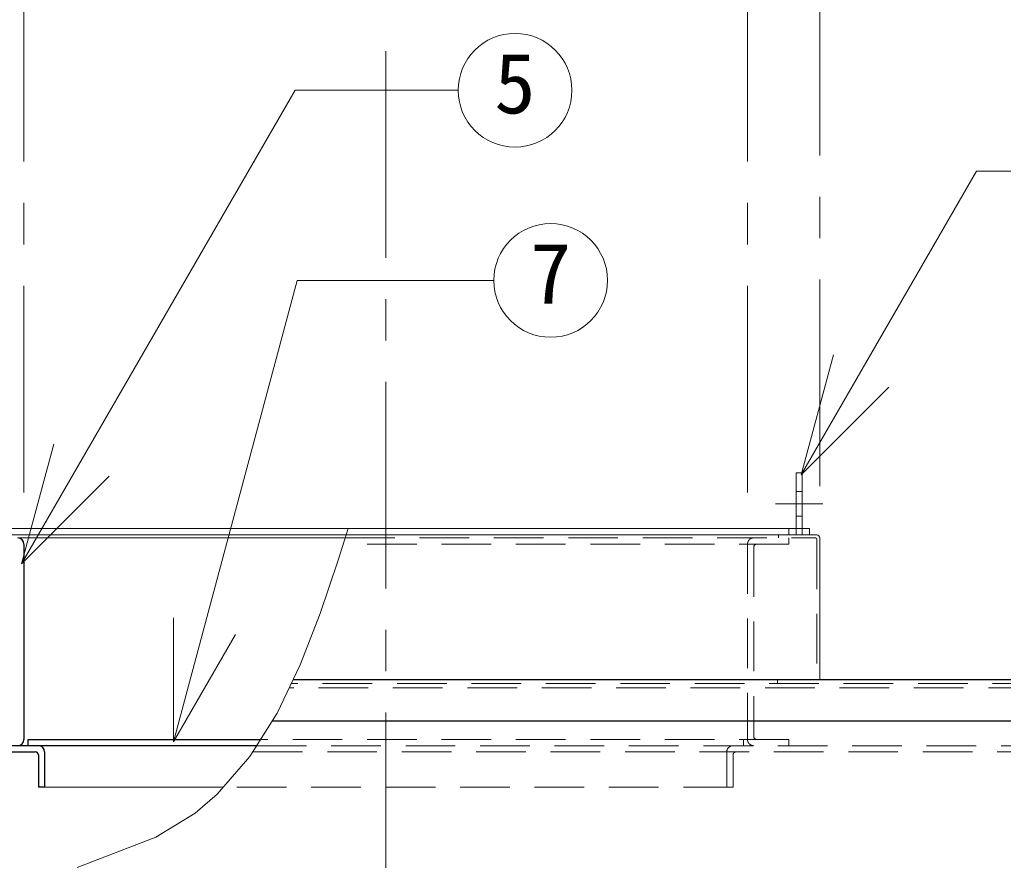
# Model space of a CAD drawing. Units: millimetres at full size, sheet at 1:20; details may follow other scales. Extents: x -4246 to 3854, y -2716 to 2904.
# Drawn here: x -3172.7 to -2696.9, y -498.1 to -91.5 of the extents above; entities that cross this region are included whole.
import ezdxf
from ezdxf.enums import TextEntityAlignment as Align

# ---------------------------------------------------------------- set-up
doc = ezdxf.new("R2010")
doc.units = ezdxf.units.MM
doc.header["$LTSCALE"] = 20
doc.linetypes.add('CHAIN1', pattern=[8, 5, -1, 1, -1])
doc.linetypes.add('DASHED1', pattern=[1.8, 1.2, -0.6])
doc.layers.add('0-0', color=4, linetype='Continuous', lineweight=9)
doc.styles.add('ＭＳ ゴシック', font='')
doc.styles.get('ＭＳ ゴシック').set_extended_font_data('MS Gothic')

msp = doc.modelspace()

# ---------------------------------------------------------------- linework, layer by layer
at = {"layer": '0-0', "linetype": 'CHAIN1'}
for p, q in [((-2785.6, -317.17), (-2785.6, 203.33)), ((-3170.6, -320.17), (-3170.6, 128.33)), ((-2820.6, -320.17), (-2820.6, 128.33)), ((-2995.6, 53.33), (-2995.6, -1780.67)), ((-2807.1, -325.67), (-2784.1, -325.67))]:
    msp.add_line(p, q, dxfattribs=at)
at = {"layer": '0-0', "color": 7, "lineweight": 18}
for p, q in [((-3171.71, -354.73), (-3039.45, -125.64)), ((-3039.45, -125.64), (-2960.55, -125.64)), ((-2794.6, -311.61), (-2709.84, -164.81)), ((-2632.24, -164.81), (-2709.84, -164.81)), ((-3098.3, -440.89), (-3038.47, -217.63)), ((-2943.33, -217.63), (-3038.47, -217.63)), ((-2794.6, -311.61), (-2779.07, -253.65)), ((-2794.6, -311.61), (-2752.17, -269.18)), ((-3171.71, -354.73), (-3156.19, -296.78)), ((-3171.71, -354.73), (-3129.29, -312.31)), ((-2790.6, -337.67), (-3013.83, -337.67)), ((-2790.6, -340.67), (-2790.6, -337.67)), ((-2787.1, -340.67), (-3014.79, -340.67)), ((-2785.6, -342.17), (-2785.6, -410.67)), ((-3098.3, -440.89), (-3098.3, -380.89)), ((-3098.3, -440.89), (-3068.3, -388.93))]:
    msp.add_line(p, q, dxfattribs=at)
at = {"layer": '0-0'}
for p, q in [((-2794.1, -310.67), (-2797.1, -310.67)), ((-2797.1, -310.67), (-2797.1, -337.67)), ((-2794.1, -310.67), (-2794.1, -337.67)), ((-3190.6, -337.67), (-3013.83, -337.67)), ((-3185.6, -340.67), (-3014.79, -340.67)), ((-3015.26, -342.17), (-3173.6, -342.17)), ((-3160.6, -462.67), (-3074.06, -462.67))]:
    msp.add_line(p, q, dxfattribs=at)
at = {"layer": '0-0', "linetype": 'DASHED1'}
for p, q in [((-2797.1, -319.67), (-2794.1, -319.67)), ((-2797.1, -331.67), (-2794.1, -331.67)), ((-2800.6, -340.67), (-2800.6, -337.67)), ((-2797.1, -337.67), (-2797.1, -340.67)), ((-2794.1, -337.67), (-2794.1, -340.67)), ((-3015.26, -342.17), (-2787.85, -342.17)), ((-2805.6, -340.67), (-2805.6, -342.17)), ((-2800.6, -342.17), (-2800.6, -345.17)), ((-2800.6, -345.17), (-3016.22, -345.17)), ((-2820.6, -345.17), (-2820.6, -439.67)), ((-2817.6, -346.67), (-2817.6, -438.17)), ((-2787.1, -342.92), (-2787.1, -410.67)), ((-2806.1, -410.67), (-2806.1, -412.67)), ((-2800.6, -439.67), (-3056.07, -439.67)), ((-2822.6, -442.67), (-2822.6, -439.67)), ((-2800.6, -439.67), (-2800.6, -442.67)), ((-2830.6, -445.67), (-2830.6, -462.67)), ((-2827.6, -447.17), (-2827.6, -462.67)), ((-2827.6, -462.67), (-3074.06, -462.67))]:
    msp.add_line(p, q, dxfattribs=at)
at = {"layer": '0-0', "color": 5, "lineweight": 25}
for p, q in [((-3170.6, -345.17), (-3170.6, -439.67)), ((-3040.33, -410.67), (-2425.1, -410.67)), ((-3050.44, -430.67), (-2423.1, -430.67)), ((-3168.6, -442.67), (-3168.6, -439.67)), ((-3168.6, -439.67), (-3056.07, -439.67)), ((-3057.95, -442.67), (-3533.6, -442.67)), ((-3533.6, -445.67), (-3165.1, -445.67)), ((-3163.6, -447.17), (-3163.6, -462.67)), ((-3160.6, -445.67), (-3160.6, -462.67)), ((-3160.6, -462.67), (-3163.6, -462.67))]:
    msp.add_line(p, q, dxfattribs=at)
at = {"layer": '0-0', "color": 7, "linetype": 'DASHED1', "lineweight": 18}
for p, q in [((-2426.1, -412.67), (-3041.29, -412.67)), ((-2428.1, -414.67), (-3042.24, -414.67)), ((-3059.83, -445.67), (-2457.6, -445.67)), ((-3057.95, -442.67), (-2457.6, -442.67))]:
    msp.add_line(p, q, dxfattribs=at)
at = {"layer": '0-0', "color": 7, "lineweight": 18}
msp.add_lwpolyline([(-3013.83, -337.67), (-3018.67, -352.87), (-3027.36, -378.73), (-3036.96, -403.61), (-3048.07, -426.89), (-3061.27, -447.96), (-3077.13, -466.2), (-3087.79, -475.24), (-3106.82, -486.98), (-3144.78, -501.65)], dxfattribs=at)
for centre in [(-2933.05, -125.64), (-2915.83, -217.63)]:
    msp.add_circle(centre, 27.5, dxfattribs=at)
at = {"layer": '0-0', "color": 5, "lineweight": 25}
for centre, radius, start, end in [((-3173.6, -345.17), 3, 0, 90), ((-3173.6, -439.67), 3, 270, 0), ((-3165.1, -447.17), 1.5, 0, 90), ((-3163.6, -445.67), 3, 0, 90)]:
    msp.add_arc(centre, radius, start, end, dxfattribs=at)
at = {"layer": '0-0', "linetype": 'DASHED1'}
for centre, radius, start, end in [((-2817.6, -345.17), 3, 90, 180), ((-2787.85, -342.92), 0.75, 0, 90), ((-2816.1, -346.67), 1.5, 90, 180), ((-2817.6, -439.67), 3, 180, 270), ((-2816.1, -438.17), 1.5, 180, 270), ((-2827.6, -445.67), 3, 90, 180), ((-2826.1, -447.17), 1.5, 90, 180)]:
    msp.add_arc(centre, radius, start, end, dxfattribs=at)
at = {"layer": '0-0', "color": 7, "lineweight": 18}
msp.add_arc((-2787.1, -342.17), 1.5, 0, 90, dxfattribs=at)

# ---------------------------------------------------------------- texts
at = {"layer": '0-0', "color": 7, "style": 'ＭＳ ゴシック'}
for s, p in [('5', (-2943.05, -145.64)), ('7', (-2925.83, -237.63))]:
    msp.add_text(s, height=29.33, dxfattribs=at).set_placement(p, align=Align.BOTTOM_LEFT)

doc.saveas('drawing.dxf')
